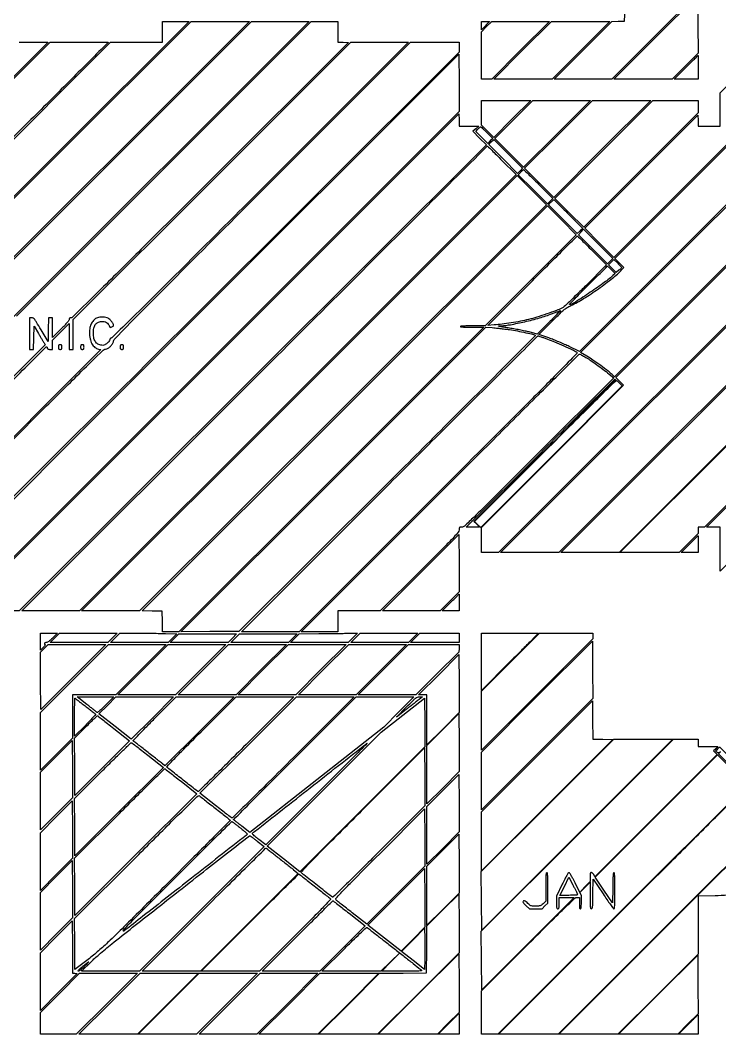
# Model space of a CAD drawing. Extents: x 0 to 1066, y 0 to 761.
# Drawn here: x 489.3 to 577.4, y 494.9 to 623.5 of the extents above; entities that cross this region are included whole.
import ezdxf

# ---------------------------------------------------------------- set-up
doc = ezdxf.new("R2010")
doc.units = 0
doc.header["$MEASUREMENT"] = 0

msp = doc.modelspace()

# ---------------------------------------------------------------- linework, layer by layer
for points in [[(618.832682, 610.532665, -0.000001), (610.902827, 602.586282, -0.000162)], [(489.09366, 620.7948, -0.00055), (490.480502, 620.793274, -0.000918), (491.647983, 620.788563, -0.000034), (492.701714, 620.782305, -0.412455), (492.7104, 620.773566, -0.198797), (492.704217, 620.758631, -0.000001), (487.999045, 616.049283, -0.000103), (482.821742, 610.86954, -0.000062), (476.671745, 604.720716)], [(476.664554, 604.44585), (493.006336, 620.7948), (496.665368, 620.7948, -0.000544), (498.068427, 620.793274, -0.000907), (499.249559, 620.788562, -0.000033), (500.315713, 620.782304, -0.412476), (500.3244, 620.773565, -0.198738), (500.318219, 620.758627, -0.000001), (495.689642, 616.12386, -0.000105), (490.59651, 611.026071, -0.000063), (484.5465, 604.9746)], [(481.872741, 564.230841, -0.000163), (492.556191, 574.907417, -0.001729), (496.927765, 579.243245, -0.000909), (499.635349, 581.900509, -0.155136), (499.996049, 582.082094, 0.094186), (500.306862, 582.194277, 0.06128), (500.610072, 582.427955, 0.059062), (500.859104, 582.739848, 0.070732), (501.010353, 583.083528, -0.126106), (501.239013, 583.478994, -0.000767), (504.178248, 586.470035, -0.001547), (508.879392, 591.209959, -0.000167), (519.773973, 602.11935), (538.436556, 620.7948), (541.503378, 620.7948), (544.5702, 620.7948), (544.5702, 620.174077), (544.5702, 619.553354), (509.258073, 584.303677, -0.000127), (495.710911, 570.787335, -0.000211), (484.290792, 559.408593, -0.000003), (473.917538, 549.081755, -0.198328)], [(183.390323, 95.266879, 0.000001), (192.989143, 95.254457, 0.000118)], [(481.418588, 571.302289, -0.000233), (487.233666, 577.105509, -0.000003), (492.514712, 582.370819, -0.198523), (492.552408, 582.3864, -0.22052), (492.576, 582.375463, -0.044542), (492.603302, 582.336697, -0.03935), (492.629448, 582.281999, -0.027873), (492.650313, 582.2172, 0.09135), (492.688384, 582.135905, 0.125243), (492.749829, 582.083999, 0.086439), (492.846717, 582.056159, 0.026844), (492.99858, 582.048), (493.3026, 582.048), (493.3026, 582.62032), (493.3026, 583.192639), (494.3601, 584.2476), (495.4176, 585.302561), (495.4176, 583.67528), (495.4176, 582.048), (495.6714, 582.048), (495.9252, 582.048), (495.9252, 583.930274), (495.9252, 585.812547), (513.416173, 603.303674), (530.907147, 620.7948), (534.544951, 620.7948), (538.182756, 620.7948), (519.5286, 602.1405, -0.000357), (512.270936, 594.893129, -0.000621), (506.238883, 588.893147, -0.000023), (500.832377, 583.529217, -0.197873), (500.727934, 583.4862, 0.12102), (500.665866, 583.470954, 0.082947), (500.607743, 583.42702, 0.071642), (500.560035, 583.35948, 0.056572), (500.528569, 583.275612, -0.109395), (500.410937, 583.040454, -0.051792), (500.169994, 582.799436, -0.051923), (499.887372, 582.614954, -0.119198), (499.641939, 582.5556, -0.099059), (499.137478, 582.656533, -0.128894), (498.764258, 582.941034, -0.108952), (498.538018, 583.414144, -0.057314), (498.4632, 584.064698, -0.043646), (498.520306, 584.717646, -0.102176), (498.700383, 585.170974, -0.130682), (499.011183, 585.448633, -0.09684), (499.456393, 585.574811, -0.060002), (499.8288, 585.561112, -0.10679), (500.113653, 585.450823, -0.098266), (500.342855, 585.224949, -0.045195), (500.547067, 584.856833, 0.375334), (500.611426, 584.826808, 0.035765), (500.787736, 584.891788, 0.035169), (500.958068, 584.98372, 0.256825), (501.0012, 585.062152, 0.1294), (500.948408, 585.262723, 0.030684), (500.758431, 585.555179, 0.032283), (500.526159, 585.829837, 0.081938), (500.317376, 585.985532, 0.078), (500.046501, 586.075768, 0.031452), (499.657662, 586.11596, 0.031565), (499.263025, 586.106884, 0.070252), (498.9708, 586.039578, 0.096234), (498.549652, 585.776403, 0.081452), (498.22816, 585.36032, 0.071541), (498.026497, 584.812057, 0.051555), (497.95704, 584.163, 0.053272), (498.036029, 583.397742, 0.075038), (498.276718, 582.756535, 0.090461), (498.650445, 582.303087, 0.129619), (499.11871, 582.080777), (499.413435, 582.025486), (481.616543, 564.228443)], [(488.755314, 586.256814), (525.915828, 623.4174), (527.586714, 623.4174), (529.2576, 623.4174), (529.2576, 622.109521), (529.2576, 620.801643), (529.947041, 620.777071), (530.636482, 620.7525), (513.229813, 603.38835, -0.000249), (504.446612, 594.63531, -0.001199), (499.437379, 589.672101, -0.000179), (495.817075, 586.104788, -0.196904), (495.620372, 586.0242, 0.049403), (495.521794, 586.014436, 0.14084), (495.461131, 585.983063, 0.147977), (495.428137, 585.925417, 0.056566), (495.4176, 585.83258, -0.160653), (495.373284, 585.698215, -0.016589), (495.163287, 585.43334, -0.01534), (494.841537, 585.076831, -0.005432), (494.3601, 584.586), (493.3026, 583.531039), (493.3026, 584.77762), (493.3026, 586.0242), (493.050752, 586.0242), (492.798904, 586.0242), (492.775802, 584.532433), (492.7527, 583.040666), (491.8644, 584.53136, 0.00222), (491.293649, 585.479564, 0.029011), (491.060328, 585.817493, 0.089941), (490.890286, 585.969394, 0.137305), (490.70115, 586.023127), (490.4262, 586.0242), (490.4262, 584.0361), (490.4262, 582.048), (490.678002, 582.048), (490.929805, 582.048), (490.952952, 583.50735), (490.9761, 584.9667), (491.526, 584.057139, 0.000167), (491.748319, 583.68969, 0.00019), (491.961583, 583.337776, 0.000172), (492.142955, 583.038978, 0.001064), (492.236637, 582.8855), (492.397374, 582.623422), (474.301511, 564.527411)], [(577.502208, 531.337019, -0.010548), (577.324319, 531.182997, -0.123391), (577.242178, 531.143625, -0.200821), (577.168672, 531.158138, -0.03608), (577.056309, 531.245964), (576.883902, 531.40199), (577.112979, 531.641095, -0.009714), (577.20422, 531.7327, -0.013933), (577.288821, 531.809963, -0.009705), (577.361423, 531.870229, -0.169962), (577.389908, 531.8802, -0.197838), (577.423386, 531.866414, -0.000023), (579.138099, 530.165669, -0.000637)], [(580.905577, 527.142448), (565.170224, 511.406924), (549.434871, 495.6714), (548.398435, 495.6714), (547.362, 495.6714), (547.362, 498.399525), (547.362, 501.12765), (553.262623, 507.028725, -0.000503), (556.801705, 510.560961, -0.005192), (558.278377, 512.001575, -0.006307), (559.158648, 512.821699, -0.186474), (559.438423, 512.9298), (559.7136, 512.9298), (559.7136, 512.2107, 0.00643), (559.718475, 511.831614, 0.037256), (559.738482, 511.6326, 0.088943), (559.776883, 511.528079, 0.266366), (559.8405, 511.4916, 0.286959), (559.905294, 511.532123, 0.076214), (559.943081, 511.653907, 0.032038), (559.962728, 511.885381, 0.005155), (559.9674, 512.33854), (559.9674, 513.18548), (559.24783, 514.62274, 0.004956), (558.925656, 515.250619, 0.012812), (558.677271, 515.69507, 0.00943), (558.479902, 516.014046, 0.254766), (558.395567, 516.06, 0.258922), (558.310886, 516.012997, 0.009668), (558.11762, 515.689135, 0.012814), (557.872691, 515.233313, 0.004727), (557.550037, 514.578769), (556.8372, 513.097538), (556.8372, 512.294569, 0.004152), (556.841271, 511.804347, 0.047804), (556.862807, 511.613121, 0.164384), (556.914397, 511.52578, 0.179752), (557.0064, 511.4916, 0.165398), (557.097895, 511.522717, 0.1727), (557.149474, 511.602637, 0.052938), (557.171357, 511.776355, 0.004884), (557.1756, 512.2107), (557.1756, 512.9298), (558.12712, 512.9298), (559.07864, 512.9298), (553.24147, 507.092142), (547.4043, 501.254483), (547.382246, 504.954978), (547.360192, 508.655472), (559.479935, 520.775436), (571.599679, 532.8954), (573.143739, 532.8954), (574.6878, 532.8954), (574.6878, 532.4301), (574.6878, 531.9648), (575.931096, 531.9648), (577.174391, 531.9648), (576.905032, 531.686891), (576.635672, 531.408983), (576.866296, 531.178359), (577.096919, 530.947735), (569.388999, 523.239815), (561.681079, 515.531895), (561.525099, 515.795947, 0.038968), (561.454263, 515.896983, 0.042778), (561.370594, 515.982435, 0.04715), (561.287046, 516.041602, 0.131239), (561.21816, 516.06, 0.175239), (561.140413, 516.031888, 0.155647), (561.093959, 515.959106, 0.057187), (561.0721, 515.809414, 0.007689), (561.0672, 515.490822), (561.0672, 514.921643), (560.41155, 514.242983), (559.7559, 513.564323), (560.41155, 514.196694), (561.0672, 514.829065), (561.0672, 513.160333, 0.001591), (561.070585, 512.096678, 0.023435), (561.090474, 511.723356, 0.087996), (561.139054, 511.551592, 0.287454), (561.234781, 511.4916, 0.301357), (561.332243, 511.556209, 0.074742), (561.382224, 511.75131, 0.020924), (561.407234, 512.169489, 0.001426), (561.425131, 513.359054), (561.4479, 515.226508), (562.70514, 513.359054, 0.004051), (563.195568, 512.643181, 0.006461), (563.627584, 512.040165, 0.002001), (564.008156, 511.527508, 0.236308), (564.07989, 511.4916, 0.383768), (564.145938, 511.55105, 0.013414), (564.175162, 511.92387, 0.011144), (564.193192, 512.542992, 0.001707), (564.1974, 513.7758, 0.001572), (564.193378, 515.054813, 0.01213), (564.17509, 515.653325, 0.018109), (564.143727, 515.996942, 0.37742), (564.072088, 516.06, 0.365062), (564.001381, 516.000437, 0.023386), (563.965427, 515.711769, 0.014347), (563.940792, 515.203797, 0.001974), (563.924038, 514.144813), (563.9013, 512.229625), (562.814069, 513.861224), (561.726838, 515.492822), (569.433929, 523.199913), (577.14102, 530.907004), (579.023299, 529.024726)], [(329.859243, 95.267872, -0.000023), (352.558836, 95.240684, -0.000004), (375.624384, 95.211821, -0.198594)], [(479.458836, 95.240684, -0.000004), (502.524384, 95.211821, -0.198594)], [(733.258836, 95.240684, -0.000004), (756.324384, 95.211821, -0.198594)], [(289.192229, 95.24091, -0.000004), (312.172908, 95.212432, -0.198597)], [(416.092229, 95.24091, -0.000004), (439.072908, 95.212432, -0.198597)], [(542.992229, 95.24091, -0.000004), (565.972908, 95.212432, -0.198597)], [(606.442229, 95.24091, -0.000004), (629.422908, 95.212432, -0.198597)], [(669.892229, 95.24091, -0.000004), (692.872908, 95.212432, -0.198597)]]:
    msp.add_lwpolyline(points, format="xyb")
for points in [[(409.06215, 749.15415), (40.8618, 749.132981), (40.8618, 380.65769), (40.8618, 12.1824), (501.2973, 12.1824), (961.7328, 12.1824), (961.7328, 380.646631), (961.7328, 749.110861), (961.41555, 749.1633, 0.040886), (961.153339, 749.184871, 0.000002), (934.190609, 749.194398, 0.000089), (904.448031, 749.199508, 0.000054), (869.1804, 749.195529, -0.000029), (813.61687, 749.186499, -0.000004), (696.10453, 749.175037, -0.000004), (556.774728, 749.163736, -0.000004)], [(593.948756, 615.987082), (559.740664, 581.77899), (558.436982, 582.406948, 0.007715), (557.846703, 582.680135, 0.00482), (557.147541, 582.982672, 0.004836), (556.452663, 583.267553, 0.008767), (555.878096, 583.485048), (554.622893, 583.935191), (556.258796, 585.575082, -0.002473), (557.281813, 586.590499, -0.020141), (557.770173, 587.033244, -0.038431), (558.161649, 587.312337, -0.024232), (558.6561, 587.578661, 0.027665), (560.245511, 588.448884, 0.014436), (562.128613, 589.696454, 0.014303), (563.894816, 591.018598, 0.035647), (565.082599, 592.108517), (565.333297, 592.373836), (564.764978, 592.942155), (564.196659, 593.510475), (596.154679, 625.468609), (628.1127, 657.426743), (628.134774, 653.810958), (628.156848, 650.195174)], [(596.157757, 610.582057), (564.158667, 578.582883), (563.860783, 578.867136, 0.027803), (563.347894, 579.304774, 0.006074), (562.415386, 579.99712, 0.006673), (561.433271, 580.688172, 0.015448), (560.6738, 581.173815), (559.856599, 581.661482), (593.984649, 615.755703), (628.1127, 649.849925), (628.134774, 646.215578), (628.156848, 642.581231)], [(548.3772, 623.393602, -0.193519), (548.370726, 623.377501, -0.000719), (548.228093, 623.229243, -0.003569), (548.064196, 623.061781, -0.002217), (547.8696, 622.8675), (547.362, 622.365197), (547.362, 622.891298), (547.362, 623.4174), (547.8696, 623.4174, -0.004394), (548.064236, 623.415689, -0.007318), (548.228093, 623.410409, -0.00214), (548.368076, 623.403246, -0.398076)], [(574.6878, 617.6223), (574.6878, 616.1418), (573.187057, 616.1418), (571.686313, 616.1418), (573.165, 617.6223, -0.000699), (573.733549, 618.189958, -0.001152), (574.215802, 618.667903, -0.000076), (574.650398, 619.096507, -0.19707), (574.665743, 619.1028, -0.409602), (574.674788, 619.093897, -0.000219), (574.681321, 618.667903, -0.002328), (574.686215, 618.189998, -0.001396)], [(548.062878, 609.392106), (548.802529, 608.649013), (548.481462, 608.335499), (548.160395, 608.021986), (547.404825, 608.781073), (546.649255, 609.540159), (546.937623, 609.83768, -0.007855), (547.051645, 609.951681, -0.011581), (547.155565, 610.047803, -0.006977), (547.244796, 610.124395, -0.175615), (547.27461, 610.1352, -0.18987), (547.307045, 610.122422, -0.00134), (547.526218, 609.916916, -0.004879), (547.775838, 609.676958, -0.003074)], [(549.963073, 605.884443), (551.76189, 604.087087), (524.245443, 576.570543), (496.728997, 549.054), (493.091195, 549.054), (489.453392, 549.054), (518.7672, 578.3679, -0.000067), (530.01052, 589.608264, -0.000111), (539.482304, 599.070842, -0.000001), (548.093354, 607.669685, -0.198728), (548.122633, 607.6818, -0.195649), (548.151413, 607.67009, -0.00018), (548.680432, 607.153827, -0.001776), (549.270397, 606.573564, -0.001083)], [(554.55136, 602.903541), (556.367144, 601.086283), (556.033485, 600.744585), (555.699826, 600.402887), (553.85882, 602.242467), (552.017813, 604.082047), (552.329676, 604.401423, -0.00703), (552.452589, 604.523807, -0.010491), (552.563741, 604.626983, -0.005828), (552.659315, 604.710061, -0.177816), (552.688557, 604.7208, -0.195465), (552.720984, 604.70762, -0.000224), (553.255151, 604.18698, -0.001983), (553.851798, 603.600284, -0.001212)], [(558.341236, 599.113679), (560.139897, 597.313558), (559.798207, 596.979907), (559.456517, 596.646256), (557.640657, 598.460643), (555.824797, 600.27503), (556.136668, 600.594415, -0.00703), (556.259584, 600.716802, -0.010491), (556.370738, 600.819981, -0.005828), (556.466315, 600.903061, -0.177817), (556.495557, 600.9138, -0.19543), (556.527978, 600.900625, -0.000228), (557.057121, 600.385014, -0.002001), (557.648241, 599.80385, -0.001224)], [(553.580095, 590.761795), (547.827767, 585.009), (546.283583, 585.009, 0.003997), (545.629412, 585.003771, 0.009686), (545.146596, 584.986691, 0.004702), (544.775106, 584.962833, 0.392835), (544.7394, 584.9244, 0.391362), (544.774752, 584.886153, 0.005184), (545.12537, 584.862176, 0.010218), (545.58209, 584.845053, 0.00426), (546.19868, 584.8398), (547.65796, 584.8398), (528.4539, 565.6356), (509.24984, 546.4314), (508.215623, 546.4314), (507.181407, 546.4314), (507.158053, 547.72155), (507.1347, 549.0117), (505.868121, 549.035219), (504.601543, 549.058738), (530.148174, 574.605474), (555.694804, 600.152209), (557.513614, 598.3334), (559.332424, 596.51459)], [(618.489859, 598.692658), (620.286542, 596.894516), (598.883071, 575.491171), (577.4796, 554.087825), (577.4796, 556.858413), (577.4796, 559.629), (576.612516, 559.629), (575.745431, 559.629), (596.1762, 580.0599, -0.000099), (604.013414, 587.894067, -0.000165), (610.618092, 594.489223, -0.000002), (616.61977, 600.478267, -0.198638), (616.650072, 600.4908, -0.195739), (616.679845, 600.47868, -0.000193), (617.20829, 599.962596, -0.00184), (617.797897, 599.382078, -0.001123)], [(561.321113, 594.526387), (563.13865, 592.707374), (560.516675, 590.078982, -0.00235), (559.341371, 588.911825, -0.005663), (558.457896, 588.062157, -0.004931), (557.789046, 587.445641, -0.065659), (557.514, 587.255969, -0.028874), (556.815567, 586.948371, -0.006832), (555.61607, 586.519396, -0.007421), (554.347538, 586.106115, -0.014633), (553.3263, 585.82255, -0.012049), (552.284045, 585.592234, -0.008871), (551.119677, 585.385591, -0.008954), (549.968703, 585.223401, -0.013858), (548.9694, 585.128813), (548.1657, 585.075161), (553.791361, 590.710281, -0.00036), (555.951557, 592.870992, -0.000598), (557.777197, 594.690084, -0.00002), (559.43002, 596.332912, -0.198114), (559.460299, 596.3454, -0.195764), (559.490196, 596.333228, -0.00019), (560.024765, 595.811065, -0.001826), (560.621142, 595.223809, -0.001115)], [(565.0434, 592.357807, -0.193861), (565.029568, 592.323473, -0.009622), (564.941844, 592.235712, -0.014352), (564.830144, 592.134197, -0.009777), (564.697678, 592.025001), (564.351956, 591.751184), (563.875296, 592.227843), (563.398637, 592.704503), (563.731338, 593.04522), (564.06404, 593.385937), (564.55372, 592.901367, -0.005683), (564.741385, 592.711391, -0.008653), (564.899557, 592.541811, -0.004075), (565.029318, 592.395389, -0.181195)], [(563.774262, 592.07324), (564.233644, 591.60808), (563.940572, 591.351478, -0.023758), (562.680089, 590.349489, -0.009395), (560.858971, 589.089258, -0.004354), (558.983441, 587.866237, -0.143252), (558.470508, 587.7162, -0.662598), (558.462338, 587.735499, -0.000282), (559.131056, 588.424461, -0.002224), (559.893974, 589.202634, -0.001305), (560.8134, 590.1273, -0.000889), (561.740718, 591.051754, -0.001462), (562.528891, 591.830139, -0.000122), (563.237405, 592.525437, -0.196403), (563.269133, 592.5384, -0.185274), (563.29879, 592.52702, -0.002861), (563.436385, 592.401759, -0.007203), (563.594885, 592.251525, -0.004652)], [(555.900804, 585.469099), (554.415103, 583.983399), (553.37423, 584.246179, 0.010008), (552.865091, 584.363929, 0.004209), (552.176096, 584.502766, 0.004162), (551.436802, 584.638902, 0.005406), (550.757128, 584.750658, -0.003466), (550.174247, 584.844177, -0.008281), (549.743322, 584.923742, -0.018015), (549.516518, 584.978085, -0.862322), (549.5193, 585.000474, 0.036503), (550.797896, 585.124829, 0.012975), (552.600305, 585.482461, 0.013163), (554.483706, 585.959658, 0.02048), (556.0758, 586.479192, -0.000413), (556.549069, 586.654935, -0.000656), (556.954495, 586.804499, -0.000129), (557.312075, 586.935775, -0.032484), (557.344502, 586.945333, -0.746807), (557.349274, 586.936794, -0.000233), (556.937742, 586.515594, -0.001759), (556.467584, 586.038213, -0.001027)], [(550.896117, 584.535588, -0.009085), (551.913634, 584.366522, -0.007923), (552.972076, 584.153436, -0.003666), (553.946755, 583.933593, -0.125027), (554.155411, 583.825512, -0.430981), (554.156956, 583.774457, -0.000012), (548.707631, 578.305793, -0.000535), (542.683605, 572.2736, -0.000321), (535.514692, 565.119509), (516.806261, 546.4737), (513.154881, 546.451917), (509.5035, 546.430134), (528.7077, 565.635137), (547.9119, 584.840141), (548.7156, 584.789431, -0.009698), (549.118147, 584.756183, -0.003522), (549.687653, 584.693947, -0.003491), (550.310077, 584.61708, -0.004156)], [(555.705467, 583.350361, -0.013033), (556.594154, 583.006142, -0.005725), (557.753008, 582.506521, -0.004544), (558.860665, 582.00175, -0.03472), (559.360903, 581.724497, -0.472531), (559.384296, 581.517306, -0.001423), (557.249586, 579.330235, -0.002192), (553.530319, 575.574456, -0.000124), (541.97568, 564.01398), (524.393253, 546.4314), (520.755448, 546.4314), (517.117644, 546.4314), (535.7718, 565.0857, -0.000239), (542.931407, 572.238531, -0.000397), (548.974215, 578.260299, -0.000009), (554.454339, 583.712491, -0.198244), (554.520995, 583.74, -0.077911), (554.588924, 583.729351, -0.001698), (554.908137, 583.625543, -0.003839), (555.281107, 583.499671, -0.002578)], [(494.064, 582.3441, 0.021436), (494.071133, 582.177812, 0.13443), (494.100257, 582.09876, 0.189121), (494.160256, 582.059731, 0.050766), (494.2755, 582.048, 0.050766), (494.390744, 582.059731, 0.189121), (494.450743, 582.09876, 0.13443), (494.479867, 582.177812, 0.021436), (494.487, 582.3441, 0.021436), (494.479867, 582.510388, 0.13443), (494.450743, 582.58944, 0.189121), (494.390744, 582.628469, 0.050766), (494.2755, 582.6402, 0.050766), (494.160256, 582.628469, 0.189121), (494.100257, 582.58944, 0.13443), (494.071133, 582.510388, 0.021436)], [(496.8558, 582.3441, 0.021436), (496.862933, 582.177812, 0.13443), (496.892057, 582.09876, 0.189121), (496.952056, 582.059731, 0.050766), (497.0673, 582.048, 0.050766), (497.182544, 582.059731, 0.189121), (497.242543, 582.09876, 0.13443), (497.271667, 582.177812, 0.021436), (497.2788, 582.3441, 0.021436), (497.271667, 582.510388, 0.13443), (497.242543, 582.58944, 0.189121), (497.182544, 582.628469, 0.050766), (497.0673, 582.6402, 0.050766), (496.952056, 582.628469, 0.189121), (496.892057, 582.58944, 0.13443), (496.862933, 582.510388, 0.021436)], [(501.8472, 582.3441, 0.021436), (501.854333, 582.177812, 0.13443), (501.883457, 582.09876, 0.189121), (501.943456, 582.059731, 0.050766), (502.0587, 582.048, 0.050766), (502.173944, 582.059731, 0.189121), (502.233943, 582.09876, 0.13443), (502.263067, 582.177812, 0.021436), (502.2702, 582.3441, 0.021436), (502.263067, 582.510388, 0.13443), (502.233943, 582.58944, 0.189121), (502.173944, 582.628469, 0.050766), (502.0587, 582.6402, 0.050766), (501.943456, 582.628469, 0.189121), (501.883457, 582.58944, 0.13443), (501.854333, 582.510388, 0.021436)], [(560.543991, 581.024327, -0.014667), (561.160285, 580.63765, -0.008007), (561.894129, 580.129451, -0.007524), (562.681083, 579.547497, -0.00716), (563.463425, 578.932613), (564.040751, 578.465334), (554.622868, 569.047167, -0.000254), (548.552117, 562.982396, -0.003889), (546.438258, 560.905324, -0.00519), (545.235295, 559.76548, -0.189232), (544.887592, 559.629, 0.018815), (544.687874, 559.621482, 0.181537), (544.612157, 559.586351, 0.178165), (544.57752, 559.509737, 0.017992), (544.5702, 559.306373, -0.174471), (544.456293, 558.989875, -0.016167), (543.897021, 558.35639, -0.007374), (542.796157, 557.221857, -0.000492), (539.588881, 554.018873), (534.607561, 549.054), (531.932581, 549.054), (529.2576, 549.054), (529.2576, 547.7427), (529.2576, 546.4314), (526.952327, 546.4314), (524.647053, 546.4314), (542.1591, 563.9436, -0.000185), (548.878946, 570.65854, -0.000307), (554.547272, 576.311591, -0.000005), (559.691729, 581.435773, -0.198396), (559.740215, 581.4558, -0.12121), (559.78794, 581.444058, -0.002543), (560.004815, 581.329055, -0.005759), (560.257435, 581.189675, -0.003829)], [(555.366046, 569.282746), (546.430305, 560.346707), (546.789158, 559.987853), (547.148012, 559.629), (546.303399, 559.629), (545.458787, 559.629), (554.801862, 568.972362, -0.000636), (558.390052, 572.551542, -0.001059), (561.423446, 575.556873, -0.000046), (564.164521, 578.260611, -0.345887), (564.223362, 578.267255, -0.481602), (564.22896, 578.220661, -0.000051), (561.653876, 575.608062, -0.001113), (558.786884, 572.712815, -0.000665)], [(564.770474, 577.795188), (565.124977, 577.433976), (556.202897, 568.512197), (547.280817, 559.590418), (546.8967, 559.9674), (546.512582, 560.344383), (555.418291, 569.250391, -0.000242), (558.836413, 572.665323, -0.000402), (561.721456, 575.54026, -0.000009), (564.337735, 578.14309, -0.198238), (564.369985, 578.1564, -0.180871), (564.399069, 578.145523, -0.004534), (564.506598, 578.050294, -0.00917), (564.631289, 577.933615, -0.006053)], [(574.6878, 557.4717), (574.6878, 556.4142), (573.61042, 556.4142), (572.533039, 556.4142), (573.588, 557.4717, -0.000995), (573.994098, 557.877158, -0.001633), (574.339652, 558.218559, -0.000152), (574.649865, 558.522863, -0.196335), (574.66538, 558.5292, -0.407503), (574.674552, 558.520237, -0.000442), (574.681214, 558.218559, -0.003313), (574.686189, 557.877198, -0.001987)], [(544.5702, 550.1115), (544.5702, 549.054), (543.49282, 549.054), (542.415439, 549.054), (543.4704, 550.1115, -0.000995), (543.876498, 550.516958, -0.001633), (544.222052, 550.858359, -0.000152), (544.532265, 551.162663, -0.196335), (544.54778, 551.169, -0.407503), (544.556952, 551.160037, -0.000442), (544.563614, 550.858359, -0.003313), (544.568589, 550.516998, -0.001987)], [(493.3449, 545.67, -0.009565), (493.045204, 545.379328, -0.031763), (492.833108, 545.205174, -0.049849), (492.666708, 545.108934, -0.106587), (492.522319, 545.0778, 0.101235), (492.380278, 545.048743, 0.168099), (492.290673, 544.967475, 0.264501), (492.292148, 544.87587, 0.180883), (492.375039, 544.808887, -0.455455), (492.388212, 544.777228, -0.037564), (492.336636, 544.690317, -0.030432), (492.246008, 544.576278, -0.016238), (492.121239, 544.446268), (491.7798, 544.112861), (491.7798, 545.187531), (491.7798, 546.2622), (492.856181, 546.2622), (493.932562, 546.2622)], [(507.549518, 546.206404), (508.96426, 546.150608), (508.432624, 545.614204), (507.900988, 545.0778), (504.263013, 545.0778), (500.625038, 545.0778), (501.2127, 545.67), (501.800362, 546.2622), (503.967569, 546.2622, -0.002184), (504.900902, 546.258123, -0.00171), (505.91374, 546.24581, -0.001728), (506.856273, 546.227869, -0.004233)], [(531.1611, 545.67), (530.573438, 545.0778), (526.935813, 545.0778), (523.298188, 545.0778), (523.841979, 545.626468), (524.38577, 546.175136), (526.885135, 546.198826, 0.000304), (527.928731, 546.209351, 0.000283), (528.997563, 546.221385, 0.000282), (529.947647, 546.233155, 0.000958), (530.566631, 546.242358), (531.748762, 546.2622)], [(554.553, 546.240677, -0.198151), (554.546778, 546.225593, -0.000012), (553.496822, 545.169517, -0.000466), (552.336158, 544.004319, -0.00028), (550.9575, 542.6244), (547.362, 539.029646), (547.362, 542.645923), (547.362, 546.2622), (550.9575, 546.2622, -0.000561), (552.336197, 546.260653, -0.000936), (553.496822, 546.255878, -0.000035), (554.544197, 546.249534, -0.41242)], [(497.420408, 537.072438, -0.000319), (497.905617, 536.691459, -0.000492), (498.324414, 536.361525, -0.000147), (498.687962, 536.074363, -0.015438), (498.73653, 536.033479, -0.415582), (498.738901, 535.988323, -0.001853), (498.383053, 535.597792, -0.006799), (497.960358, 535.149724, -0.004066), (497.44638, 534.628082), (496.0944, 533.278083), (496.0944, 535.667042, -0.001406), (496.096977, 536.583088, -0.002346), (496.104933, 537.354243, -0.000222), (496.115554, 538.041528, -0.409565), (496.130258, 538.056, -0.163998), (496.155976, 538.047331, -0.000291), (496.524031, 537.767079, -0.00211), (496.936947, 537.449522, -0.001299)], [(500.03278, 537.214492, -0.006776), (499.6398, 536.831022, -0.010975), (499.294272, 536.517012, -0.004856), (498.997471, 536.263967, -0.322439), (498.934303, 536.259383, -0.026725), (498.869197, 536.304386, -0.000426), (498.514433, 536.579213, -0.001121), (498.102922, 536.900041, -0.000743), (497.631908, 537.270091), (496.419915, 538.2252), (498.730385, 538.2252), (501.040855, 538.2252)], [(511.833785, 533.872086), (507.481286, 529.518971), (507.138793, 529.7962, 0.003209), (506.924049, 529.967753, 0.000346), (506.424734, 530.360858, 0.000425), (505.829472, 530.828014, 0.000343), (505.1889, 531.329142, -0.000299), (504.566885, 531.815665, -0.000461), (504.029515, 532.2373, -0.000142), (503.563528, 532.603834, -0.014011), (503.499259, 532.657399, -0.42296), (503.496112, 532.72334, -0.001103), (504.188733, 533.459699, -0.00483), (505.039576, 534.34303, -0.002224), (506.163671, 535.477571), (508.910324, 538.2252), (512.548304, 538.2252), (516.186284, 538.2252)], [(517.71353, 532.22243, -0.001009), (515.219624, 529.738385, -0.002249), (513.309786, 527.860732, -0.000247), (511.698324, 526.292172, -0.372528), (511.622553, 526.287756, -0.002205), (510.817268, 526.911968, -0.000477), (509.431292, 527.998249, -0.000093), (507.907757, 529.195151, -0.021332), (507.770863, 529.312517, -0.410007), (507.765039, 529.453846, -0.005187), (508.434612, 530.176349, -0.00614), (509.554891, 531.331563, -0.000751), (512.042858, 533.827358), (516.44009, 538.2252), (520.077972, 538.2252), (523.715853, 538.2252)], [(523.673825, 530.568242, -0.000815), (520.550832, 527.455078, -0.001688), (518.099406, 525.035709, -0.000144), (515.992787, 522.971817, -0.292733), (515.906212, 522.953788, -0.071853), (515.826811, 522.997962, -0.000583), (515.254958, 523.43479, -0.002089), (514.600825, 523.940026, -0.001341), (513.845736, 524.531551), (511.896748, 526.066809), (517.975504, 532.146004), (524.054259, 538.2252), (527.692104, 538.2252), (531.329949, 538.2252)], [(536.955495, 536.314126), (535.0527, 534.403053), (526.612092, 527.764649), (518.171485, 521.126246), (517.179192, 521.906386, -0.000085), (516.79604, 522.207726, -0.000133), (516.467021, 522.466724, -0.000031), (516.178619, 522.693903, -0.005468), (516.148212, 522.718402, -0.441302), (516.146815, 522.746059, -0.000021), (518.393665, 525.013793, -0.000713), (520.882602, 527.518499, -0.000427), (523.846638, 530.487738), (531.583753, 538.2252), (535.221022, 538.2252), (538.85829, 538.2252)], [(539.522947, 537.903464, -0.000468), (539.291099, 537.721633, -0.000092), (538.873432, 537.394825, -0.000097), (538.386468, 537.014092, -0.00009), (537.8868, 536.623727), (536.6601, 535.665726), (537.928042, 536.945463, -0.002208), (538.755151, 537.772926, -0.029365), (539.078228, 538.057709, -0.083154), (539.307191, 538.182153, -0.083171), (539.564189, 538.2252), (539.932394, 538.2252)], [(501.021184, 534.249), (503.018859, 532.6839), (499.57778, 529.236033), (496.1367, 525.788167), (496.114627, 529.403402), (496.092554, 533.018637), (497.509827, 534.437752, -0.002298), (498.056697, 534.980322, -0.003778), (498.524936, 535.43372, -0.000615), (498.940987, 535.829561, -0.302991), (498.975304, 535.835483, -0.060495), (499.011298, 535.813988, -0.000098), (499.596166, 535.360633, -0.00077), (500.251846, 534.850566, -0.000476)], [(505.330453, 530.853458), (507.27943, 529.318209), (501.708065, 523.746334), (496.1367, 518.17446), (496.114626, 521.790083), (496.092553, 525.405706), (499.625526, 528.939785, -0.001787), (501.064393, 530.36885, -0.00361), (502.210016, 531.482364, -0.00065), (503.185278, 532.414266, -0.289229), (503.269988, 532.431285, -0.071714), (503.349395, 532.387077, -0.000582), (503.921238, 531.950235, -0.002085), (504.575368, 531.444984, -0.001338)], [(526.602558, 525.968059), (520.183233, 519.548317), (519.308584, 520.235955, -0.005252), (518.865747, 520.591697, -0.02747), (518.635381, 520.80297, -0.055918), (518.527015, 520.942037, -0.348332), (518.537118, 521.025724, -0.028468), (518.781586, 521.241598, -0.000019), (525.799571, 526.760662, -0.000004), (532.915459, 532.356183, -0.137891), (532.979791, 532.3828, -0.710687), (532.984794, 532.37253, -0.000013), (531.123842, 530.500532, -0.000454), (529.061119, 528.429444, -0.000271)], [(534.482564, 518.704215, -0.001069), (532.261433, 516.492218, -0.00177), (530.376019, 514.635763, -0.000139), (528.680524, 512.979009, -0.292332), (528.61222, 512.964825, -0.074683), (528.479066, 513.039858, -0.000172), (526.695945, 514.431149, -0.00047), (524.998486, 515.759109, -0.025516), (524.690796, 516.026711, -0.412936), (524.687653, 516.178331, -0.001791), (525.931733, 517.471466, -0.003518), (527.921592, 519.496312, -0.000414), (532.389396, 523.971725), (540.2133, 531.796001), (540.235364, 528.137994), (540.257427, 524.479987)], [(509.509921, 527.56955), (511.500476, 526.009723), (503.818588, 518.327457), (496.1367, 510.645192), (496.114626, 514.260887), (496.092553, 517.876583), (501.740349, 523.52485, -0.000726), (503.910636, 525.689029, -0.001203), (505.748378, 527.507515, -0.000065), (507.40694, 529.140393, -0.281937), (507.453755, 529.151248, -0.083453), (507.50153, 529.125871, -0.000228), (508.084818, 528.677603, -0.001381), (508.742094, 528.169101, -0.00086)], [(582.852012, 525.196488), (584.712082, 523.334976), (570.880488, 509.503188), (557.048894, 495.6714), (553.284183, 495.6714), (549.519471, 495.6714), (565.2126, 511.3647, -0.000129), (571.233162, 517.38223, -0.000214), (576.308535, 522.448093, -0.000003), (580.918546, 527.045478, -0.198555), (580.948836, 527.058, -0.195851), (580.97863, 527.045864, -0.00018), (581.525675, 526.511181, -0.001778), (582.135744, 525.910207, -0.001085)], [(513.8181, 524.182749, -0.001161), (514.533164, 523.619614, -0.001875), (515.138798, 523.136671, -0.00028), (515.6741, 522.706025, -0.130215), (515.700492, 522.670115, -0.297179), (515.692488, 522.631215, -0.000024), (513.373216, 520.29003, -0.000733), (510.803988, 517.70437, -0.000441), (507.748092, 514.643341, -0.000379), (502.564619, 509.468173, -0.004713), (500.575941, 507.522716, -0.012127), (499.283278, 506.340657, -0.012744), (497.9556, 505.242656), (496.1367, 503.814877), (496.114526, 507.038694), (496.092352, 510.26251), (503.894471, 518.064972, -0.000423), (508.323196, 522.486395, -0.003467), (510.360252, 524.488689, -0.001684), (511.670918, 525.750708, -0.387261), (511.826745, 525.754475, 0.011451), (511.925251, 525.672863, 0.000203), (512.465395, 525.246185, 0.000509), (513.095432, 524.749953, 0.00034)], [(536.593258, 513.201599), (532.929068, 509.53741), (531.072184, 510.990405, -0.000878), (530.34853, 511.55871, -0.001272), (529.711437, 512.063482, -0.000643), (529.172347, 512.493976, -0.021271), (529.047393, 512.603057, -0.397844), (529.036472, 512.807817, -0.013109), (529.632418, 513.47344, -0.006846), (530.814656, 514.692337, -0.000383), (534.546393, 518.430123), (540.2133, 524.097533), (540.235374, 520.481661), (540.257447, 516.865789)], [(516.957604, 521.717224, -0.006935), (517.3267, 521.416558, -0.011746), (517.626155, 521.153415, -0.005523), (517.864494, 520.928928, -0.435521), (517.863694, 520.882487, -0.016624), (517.752302, 520.788884, -0.000002), (510.82855, 515.353149, -0.000049), (504.707287, 510.54846, -0.000576), (502.3125, 508.673588, -0.64464), (502.234148, 508.714591, -0.178742), (502.315291, 508.901145, -0.004917), (503.753768, 510.373223, -0.000249), (508.488118, 515.119063, -0.000426), (511.315015, 517.945177, -0.000706), (513.705809, 520.324505, -0.000028), (515.868305, 522.470313, -0.197891), (515.915127, 522.4896, -0.159209), (515.961272, 522.474524, -0.00153), (516.248988, 522.262715, -0.00489), (516.57886, 522.013277, -0.003124)], [(585.65064, 516.743942), (582.866698, 513.959042), (582.008713, 513.744051, -0.014577), (580.809013, 513.480346, -0.017151), (579.659173, 513.303132, -0.01522), (578.392436, 513.191141, -0.008164), (576.82395, 513.126146), (574.6878, 513.072543), (574.6878, 509.427083), (574.6878, 505.781624), (569.633214, 500.726512), (564.578629, 495.6714), (560.856062, 495.6714), (557.133495, 495.6714), (570.92303, 509.46113), (584.712565, 523.25086), (586.573573, 521.389851), (588.434582, 519.528843)], [(519.107027, 520.026883), (519.974927, 519.340767), (512.116784, 511.482283), (504.258641, 503.6238), (500.621042, 503.6238), (496.983442, 503.6238), (498.167471, 504.802218, -0.019696), (499.177129, 505.730882, -0.006049), (500.771517, 507.052572, -0.003128), (503.411731, 509.160679, -0.000471), (508.732596, 513.346818, -0.000304), (512.334151, 516.171274, -0.000504), (515.376419, 518.549184, -0.000017), (518.130481, 520.697208, -0.16712), (518.17641, 520.713, -0.158453), (518.21947, 520.699003, -0.001679), (518.47565, 520.511453, -0.005126), (518.769835, 520.289868, -0.003286)], [(521.7282, 517.972126, -0.000143), (522.305212, 517.517869, -0.000141), (522.884632, 517.061185, -0.000138), (523.391955, 516.660866, -0.000541), (523.704789, 516.413325), (524.285478, 515.952811), (518.121406, 509.788306), (511.957335, 503.6238), (508.27719, 503.6238), (504.597045, 503.6238), (512.374973, 511.402073, -0.000867), (515.370846, 514.387712, -0.001453), (517.899862, 516.884812, -0.000088), (520.175322, 519.117744, -0.344077), (520.242601, 519.12538, -0.027265), (520.308052, 519.08019, -0.00033), (520.715996, 518.763938, -0.000986), (521.186726, 518.397027, -0.000645)], [(555.4836, 514.250944), (555.4836, 512.441889), (555.144956, 512.135944, -0.022691), (554.925799, 511.95531, -0.083734), (554.766957, 511.873243, -0.066569), (554.572064, 511.838409, -0.010981), (554.189226, 511.83, -0.010291), (553.794288, 511.838129, -0.075609), (553.609472, 511.874074, -0.093902), (553.460777, 511.961252, -0.019944), (553.2417, 512.1684, 0.034446), (553.002531, 512.381764, 0.087313), (552.797262, 512.490038, 0.212381), (552.666793, 512.47598, 0.267337), (552.6072, 512.37249, 0.149224), (552.629445, 512.299615, 0.02009), (552.725243, 512.168966, 0.021732), (552.855167, 512.019731, 0.016738), (553.00905, 511.868249), (553.4109, 511.498318), (554.211398, 511.494959), (555.011896, 511.4916), (555.374648, 511.847614), (555.7374, 512.203629), (555.7374, 514.131814, 0.001877), (555.733342, 515.212851, 0.014554), (555.714858, 515.717486, 0.025332), (555.681873, 515.999653, 0.366097), (555.6105, 516.06, 0.361823), (555.539654, 516.00101, 0.02803), (555.506234, 515.737341, 0.015489), (555.487688, 515.262755, 0.00202)], [(526.308692, 514.368, 0.000042), (527.039763, 513.793267, 0.000063), (527.677017, 513.292504, 0.000024), (528.225095, 512.861971, 0.001484), (528.322746, 512.785738, -0.438671), (528.333623, 512.656768, -0.004119), (527.610943, 511.882403, -0.005685), (526.43417, 510.670023, -0.000765), (523.928097, 508.153888), (519.402293, 503.6238), (515.722115, 503.6238), (512.041938, 503.6238), (518.175055, 509.757355, -0.000611), (520.530961, 512.107677, -0.001015), (522.523844, 514.082949, -0.000046), (524.324801, 515.860434, -0.288855), (524.366981, 515.869705, -0.078025), (524.410007, 515.8461, -0.000195), (524.961618, 515.419832, -0.001236), (525.582619, 514.937096, -0.000769)], [(559.461145, 513.382458, -0.214403), (559.456824, 513.280998, -0.235654), (559.378555, 513.222362, -0.040359), (559.149845, 513.199548, -0.002013), (558.395544, 513.188444), (557.257345, 513.176272), (557.826323, 514.317929), (558.395302, 515.459585), (558.891924, 514.511942, -0.001732), (559.087421, 514.135737, -0.002242), (559.26399, 513.789254, -0.001689), (559.409665, 513.497751, -0.020056)], [(530.70117, 510.92055), (532.724083, 509.3343), (529.870358, 506.47905), (527.016633, 503.6238), (523.378669, 503.6238), (519.740704, 503.6238), (524.1816, 508.0653, -0.000294), (525.886418, 509.768345, -0.000488), (527.326173, 511.202109, -0.000014), (528.630841, 512.498744, -0.198103), (528.650377, 512.5068, -0.166021), (528.670661, 512.499874, -0.00007), (529.264298, 512.040839, -0.001032), (529.923541, 511.528749, -0.000627)], [(536.364, 506.473646, -0.000326), (537.653861, 505.461739, -0.000513), (538.760465, 504.590593, -0.000121), (539.729506, 503.825747, -0.020922), (539.829579, 503.739689, -0.633328), (539.809122, 503.675921, -0.021008), (539.462232, 503.644884, -0.010484), (538.802895, 503.627569, -0.001322), (537.377354, 503.6238), (534.801251, 503.6238), (535.942173, 504.78705), (537.083096, 505.9503), (535.897603, 504.78705), (534.71211, 503.6238), (530.991286, 503.6238), (527.270461, 503.6238), (530.056492, 506.41079, -0.002402), (531.131188, 507.475575, -0.003966), (532.050531, 508.363523, -0.000653), (532.866658, 509.137336, -0.334307), (532.932411, 509.144747, -0.032038), (533.001009, 509.09811, -0.000072), (533.97752, 508.338235, -0.000485), (535.076434, 507.481141, -0.000302)], [(540.236598, 505.115543), (540.2133, 503.815486), (538.750115, 504.962771), (537.28693, 506.110057), (538.750115, 507.575205), (540.2133, 509.040354), (540.236598, 507.727977, -0.002789), (540.243861, 507.131391, -0.001649), (540.246209, 506.419219, -0.001649), (540.243864, 505.708217, -0.002831)], [(497.311142, 504.207501, -0.010601), (497.044471, 503.951904, -0.023144), (496.82736, 503.770249, -0.025657), (496.65639, 503.6535, -0.187976), (496.560644, 503.636451, -0.493527), (496.536611, 503.685144, -0.074186), (496.609179, 503.789744, -0.029176), (496.791266, 503.962059, -0.006652), (497.119772, 504.23109, -0.002183), (497.394514, 504.448094, -0.00343), (497.632664, 504.631895, -0.000931), (497.841315, 504.790043, -0.126153), (497.870271, 504.80214, -0.707763), (497.875218, 504.792723, -0.001628), (497.723175, 504.629965, -0.004918), (497.538604, 504.4375, -0.002774)], [(544.5702, 496.9827), (544.5702, 495.6714), (543.238774, 495.6714), (541.907347, 495.6714), (543.2166, 496.9827, -0.000793), (543.720188, 497.485478, -0.001306), (544.147773, 497.908806, -0.000097), (544.532626, 498.287693, -0.196833), (544.548026, 498.294, -0.408941), (544.557112, 498.285077, -0.000281), (544.563686, 497.908806, -0.002643), (544.568607, 497.485518, -0.001584)], [(574.6878, 496.8981), (574.6878, 495.6714), (573.441044, 495.6714), (572.194289, 495.6714), (573.4188, 496.8981, -0.000851), (573.889899, 497.368438, -0.0014), (574.290145, 497.764457, -0.000112), (574.650122, 498.118484, -0.19669), (574.665556, 498.1248, -0.408535), (574.674666, 498.115865, -0.000324), (574.681266, 497.764457, -0.002834), (574.686201, 497.368478, -0.001699)]]:
    msp.add_lwpolyline(points, format="xyb", close=True)
for points in [[(596.114047, 625.681747), (564.071247, 593.638863), (562.230556, 595.478128), (560.389865, 597.317392), (567.517683, 604.446024), (574.6455, 611.574656), (574.670071, 610.897228), (574.694643, 610.2198), (576.087121, 610.2198), (577.4796, 610.2198), (577.4796, 612.305744), (577.4796, 614.391688), (602.79615, 639.660698), (628.1127, 664.929708), (628.134774, 661.32717), (628.156848, 657.724631)], [(588.838108, 595.733008), (549.519368, 556.4142), (548.440684, 556.4142), (547.362, 556.4142), (547.362, 558.0006), (547.362, 559.586999), (556.328454, 568.553154), (565.294909, 577.519309), (564.810956, 578.008365), (564.327004, 578.49742), (596.219852, 610.390382), (628.1127, 642.283343), (628.134774, 638.66758), (628.156848, 635.051816)], [(592.645112, 591.926012), (557.133376, 556.4142), (553.453238, 556.418639), (549.7731, 556.423078), (588.9429, 595.553463), (628.1127, 634.683849), (628.134774, 631.060836), (628.156848, 627.437823)], [(574.6878, 629.191594), (574.6878, 627.013388), (569.252496, 621.577594), (563.817192, 616.1418), (560.179515, 616.1418), (556.541838, 616.1418), (560.176053, 619.776753), (563.810269, 623.411706), (564.617184, 623.435703), (565.4241, 623.4597), (565.447692, 624.2634), (565.471284, 625.0671), (568.619769, 628.21845), (571.768254, 631.3698), (573.228027, 631.3698), (574.6878, 631.3698)], [(573.060977, 617.772058), (571.432327, 616.1418), (567.751667, 616.1418), (564.071008, 616.1418), (569.358254, 621.429583), (574.6455, 626.717366), (574.667563, 623.05984), (574.689627, 619.402315)], [(488.4804, 586.2357), (451.298772, 549.054), (447.660972, 549.054), (444.023172, 549.054), (481.2048, 586.2357), (518.386428, 623.4174), (522.024228, 623.4174), (525.662028, 623.4174)], [(552.3111, 619.7796), (548.674038, 616.1418), (548.018019, 616.1418), (547.362, 616.1418), (547.362, 619.122078), (547.362, 622.102357), (548.015665, 622.759878), (548.669331, 623.4174), (552.308746, 623.4174), (555.948162, 623.4174)], [(559.9251, 619.7796), (556.288038, 616.1418), (552.607938, 616.1418), (548.927838, 616.1418), (552.5649, 619.7796), (556.201962, 623.4174), (559.882062, 623.4174), (563.562162, 623.4174)], [(513.078816, 580.547316), (481.585585, 549.054), (477.947781, 549.054), (474.309976, 549.054), (509.418938, 584.163068), (544.5279, 619.272136), (544.549974, 615.656384), (544.572048, 612.040633)], [(551.254105, 611.108605), (548.929264, 608.782611), (548.145632, 609.562985), (547.362, 610.343358), (547.362, 611.888979), (547.362, 613.4346), (550.470473, 613.4346), (553.578946, 613.4346)], [(556.90086, 609.226172), (552.692432, 605.017744), (550.873121, 606.83558), (549.053809, 608.653415), (551.443298, 611.044007), (553.832787, 613.4346), (557.471037, 613.4346), (561.109287, 613.4346)], [(562.611162, 607.322408), (556.49897, 601.210216), (554.659114, 603.050073), (552.819257, 604.889929), (557.090964, 609.162264), (561.362672, 613.4346), (565.043013, 613.4346), (568.723354, 613.4346)], [(574.6878, 612.651864), (574.6878, 611.869129), (567.475189, 604.656888), (560.262577, 597.444646), (558.444616, 599.264084), (556.626655, 601.083521), (562.80176, 607.25906), (568.976865, 613.4346), (571.832333, 613.4346), (574.6878, 613.4346)], [(545.821225, 610.217275), (547.0659, 610.214751), (546.6852, 609.883313), (546.3045, 609.551875), (547.148639, 608.701713), (547.992777, 607.85155), (518.553839, 578.457437), (489.1149, 549.063324), (485.477143, 549.058662), (481.839386, 549.054), (513.183643, 580.39872), (544.5279, 611.743439), (544.552225, 610.98162), (544.576549, 610.2198)], [(552.245315, 604.570868), (551.929997, 604.247954), (550.11385, 606.069673), (548.297703, 607.891392), (548.610267, 608.211487), (548.922832, 608.531582), (550.741732, 606.712682), (552.560632, 604.893782)], [(529.927445, 574.66665), (504.272682, 549.054), (500.62774, 549.054), (496.982798, 549.054), (524.435072, 576.506372), (551.887346, 603.958744), (553.734777, 602.119022), (555.582208, 600.2793)], [(563.604438, 593.174626), (563.265799, 592.835987), (561.428384, 594.673403), (559.590968, 596.510818), (559.924871, 596.852766), (560.258774, 597.194713), (562.100925, 595.353989), (563.943077, 593.513265)], [(543.366667, 550.261533), (542.161289, 549.054), (538.522673, 549.054), (534.884057, 549.054), (539.705978, 553.876508), (544.5279, 558.699016), (544.549973, 555.084041), (544.572046, 551.469066)], [(500.8743, 545.67), (500.286638, 545.0778), (496.648838, 545.0778), (493.011038, 545.0778), (493.5987, 545.67), (494.186362, 546.2622), (497.824162, 546.2622), (501.461962, 546.2622)], [(515.9754, 545.6277), (515.430388, 545.0778), (511.792588, 545.0778), (508.154788, 545.0778), (508.6998, 545.6277), (509.244812, 546.1776), (512.882612, 546.1776), (516.520412, 546.1776)], [(523.5894, 545.6277), (523.044388, 545.0778), (519.406588, 545.0778), (515.768788, 545.0778), (516.3138, 545.6277), (516.858812, 546.1776), (520.496612, 546.1776), (524.134412, 546.1776)], [(538.7751, 545.67), (538.187438, 545.0778), (534.549638, 545.0778), (530.911838, 545.0778), (531.4995, 545.67), (532.087162, 546.2622), (535.724962, 546.2622), (539.362762, 546.2622)], [(544.5702, 545.67), (544.5702, 545.0778), (541.505719, 545.0778), (538.441238, 545.0778), (539.0289, 545.67), (539.616562, 546.2622), (542.093381, 546.2622), (544.5702, 546.2622)], [(561.4056, 545.902196), (561.4056, 545.542191), (554.3838, 538.52181), (547.362, 531.501428), (547.362, 535.222503), (547.362, 538.943579), (551.020585, 542.602889), (554.679171, 546.2622), (558.042385, 546.2622), (561.4056, 546.2622)], [(495.924873, 540.720543), (491.8221, 536.617087), (491.800028, 540.230708), (491.777956, 543.84433), (492.26268, 544.334165), (492.747403, 544.824), (496.387525, 544.824), (500.027646, 544.824)], [(504.4698, 541.6515), (501.298146, 538.479), (498.569373, 538.479), (495.8406, 538.479), (495.8406, 535.749989), (495.8406, 533.020978), (493.8102, 530.9919), (491.7798, 528.962822), (491.7798, 532.599653), (491.7798, 536.236484), (496.072939, 540.530242), (500.366078, 544.824), (504.003766, 544.824), (507.641454, 544.824)], [(511.9992, 541.6515), (508.827546, 538.479), (505.189746, 538.479), (501.551946, 538.479), (504.7236, 541.6515), (507.895254, 544.824), (511.533054, 544.824), (515.170854, 544.824)], [(519.6132, 541.6515), (516.441546, 538.479), (512.803746, 538.479), (509.165946, 538.479), (512.3376, 541.6515), (515.509254, 544.824), (519.147054, 544.824), (522.784854, 544.824)], [(527.1426, 541.6515), (523.970946, 538.479), (520.333146, 538.479), (516.695346, 538.479), (519.867, 541.6515), (523.038654, 544.824), (526.676454, 544.824), (530.314254, 544.824)], [(534.7566, 541.6515), (531.584946, 538.479), (527.947146, 538.479), (524.309346, 538.479), (527.481, 541.6515), (530.652654, 544.824), (534.290454, 544.824), (537.928254, 544.824)], [(544.553087, 544.334259), (544.5279, 543.844518), (541.810436, 541.161759), (539.092971, 538.479), (535.465859, 538.479), (531.838746, 538.479), (535.0104, 541.6515), (538.182054, 544.824), (541.380164, 544.824), (544.578274, 544.824)], [(554.384724, 530.992951), (547.362, 523.970227), (547.362, 527.607774), (547.362, 531.24532), (554.36265, 538.246381), (561.3633, 545.247441), (561.385374, 541.631558), (561.407448, 538.015675)], [(542.540714, 534.20805), (540.5094, 532.176736), (540.5094, 535.327868), (540.5094, 538.479), (539.981179, 538.479), (539.452958, 538.479), (541.990429, 541.017558), (544.5279, 543.556116), (544.549964, 539.89774), (544.572027, 536.239363)], [(505.897979, 535.550612), (503.22339, 532.876023), (501.187604, 534.471962), (499.151818, 536.0679), (500.223338, 537.14655), (501.294859, 538.2252), (504.933713, 538.2252), (508.572567, 538.2252)], [(532.367726, 524.043565), (524.4777, 516.162365), (522.426278, 517.781975), (520.374856, 519.401585), (527.544578, 526.57609), (534.7143, 533.750595), (537.4638, 535.913542), (540.2133, 538.076488), (540.235526, 535.000627), (540.257753, 531.924766)], [(562.676234, 532.876447), (563.94428, 532.8531), (555.65314, 524.562462), (547.362, 516.271824), (547.362, 519.993872), (547.362, 523.71592), (554.36265, 530.717012), (561.3633, 537.718104), (561.385744, 535.308948), (561.408188, 532.899793)], [(542.540714, 526.76325), (540.5094, 524.731936), (540.5094, 528.41117), (540.5094, 532.090405), (542.51865, 534.100993), (544.5279, 536.111581), (544.549964, 532.453072), (544.572027, 528.794563)], [(493.811124, 523.46386), (491.7798, 521.432536), (491.7798, 525.06947), (491.7798, 528.706405), (493.78905, 530.716993), (495.7983, 532.727582), (495.820374, 529.111383), (495.842447, 525.495183)], [(559.459689, 520.83976), (547.4043, 508.784121), (547.382246, 512.484447), (547.360192, 516.184773), (555.715186, 524.540087), (564.07018, 532.8954), (567.792628, 532.8954), (571.515077, 532.8954)], [(542.540724, 519.14926), (540.5094, 517.117936), (540.5094, 520.75487), (540.5094, 524.391805), (542.51865, 526.402393), (544.5279, 528.412982), (544.549974, 524.796783), (544.572047, 521.180583)], [(493.811124, 515.84986), (491.7798, 513.818536), (491.7798, 517.45547), (491.7798, 521.092405), (493.78905, 523.102993), (495.7983, 525.113582), (495.820374, 521.497383), (495.842447, 517.881183)], [(542.540704, 511.45064), (540.5094, 509.419336), (540.5094, 513.14087), (540.5094, 516.862405), (542.51865, 518.872992), (544.5279, 520.88358), (544.549954, 517.182762), (544.572008, 513.481944)], [(493.811124, 508.32046), (491.7798, 506.289136), (491.7798, 509.92607), (491.7798, 513.563005), (493.78905, 515.573593), (495.7983, 517.584182), (495.820374, 513.967983), (495.842447, 510.351783)], [(538.74923, 507.65931), (537.241053, 506.151132), (535.155571, 507.785016), (533.070089, 509.4189), (536.641694, 512.993652), (540.2133, 516.568403), (540.235354, 512.867945), (540.257408, 509.167487)], [(539.431914, 500.812012), (534.29182, 495.6714), (530.569509, 495.6714), (526.847197, 495.6714), (530.69474, 499.51964), (534.542283, 503.367879), (537.504691, 503.39009), (540.4671, 503.4123), (540.489213, 506.3733), (540.511325, 509.3343), (542.519613, 511.34424), (544.5279, 513.35418), (544.549954, 509.653402), (544.572008, 505.952624)], [(496.139266, 503.353899), (496.435977, 503.3277), (494.107889, 501.001777), (491.7798, 498.675854), (491.7798, 502.312429), (491.7798, 505.949005), (493.78905, 507.959598), (495.7983, 509.970192), (495.820427, 506.675145), (495.842555, 503.380097)], [(543.197315, 497.047988), (541.822623, 495.6714), (538.099526, 495.6714), (534.376429, 495.6714), (539.452164, 500.747693), (544.5279, 505.823986), (544.549953, 502.124281), (544.572007, 498.424577)], [(573.399577, 496.963447), (572.109547, 495.6714), (568.386393, 495.6714), (564.663238, 495.6714), (569.654369, 500.663097), (574.6455, 505.654795), (574.667553, 501.955144), (574.689607, 498.255494)], [(500.1552, 499.5207), (496.306597, 495.6714), (494.043199, 495.6714), (491.7798, 495.6714), (491.7798, 497.045621), (491.7798, 498.419842), (494.253812, 500.894921), (496.727824, 503.37), (500.365814, 503.37), (504.003803, 503.37)], [(507.8538, 499.5207), (504.005197, 495.6714), (500.325097, 495.6714), (496.644997, 495.6714), (500.4936, 499.5207), (504.342203, 503.37), (508.022303, 503.37), (511.702403, 503.37)], [(515.2986, 499.5207), (511.449997, 495.6714), (507.769897, 495.6714), (504.089797, 495.6714), (507.9384, 499.5207), (511.787003, 503.37), (515.467103, 503.37), (519.147203, 503.37)], [(522.9126, 499.5207), (519.063997, 495.6714), (515.426197, 495.6714), (511.788397, 495.6714), (515.637, 499.5207), (519.485603, 503.37), (523.123403, 503.37), (526.761203, 503.37)], [(530.6112, 499.5207), (526.762597, 495.6714), (523.040197, 495.6714), (519.317797, 495.6714), (523.1664, 499.5207), (527.015003, 503.37), (530.737403, 503.37), (534.459803, 503.37)]]:
    msp.add_lwpolyline(points, close=True)
for points in [[(484.696128, 604.86885), (500.620332, 620.7948), (503.898666, 620.7948), (507.177, 620.7948), (507.177, 622.1061), (507.177, 623.4174), (508.847767, 623.4174), (510.518535, 623.4174), (494.296903, 607.19535), (478.075271, 590.9733)], [(478.122416, 590.767152), (494.447376, 607.092276), (510.772336, 623.4174), (514.452518, 623.415606), (518.1327, 623.413813), (480.9087, 586.238378)], [(591.7982, 583.465099), (564.747399, 556.4142), (561.067296, 556.4142), (557.387194, 556.4142), (586.022637, 585.049737)], [(596.006342, 580.143842), (575.491631, 559.629), (575.089715, 559.629), (574.6878, 559.629), (574.6878, 559.228208), (574.6878, 558.827417), (573.483344, 557.620808), (572.278889, 556.4142), (568.555444, 556.4142), (564.831999, 556.4142), (591.897363, 583.479663)], [(579.150688, 529.152088), (577.273769, 531.029007), (577.524734, 531.306553)]]:
    msp.add_lwpolyline(points)

doc.saveas('drawing.dxf')
